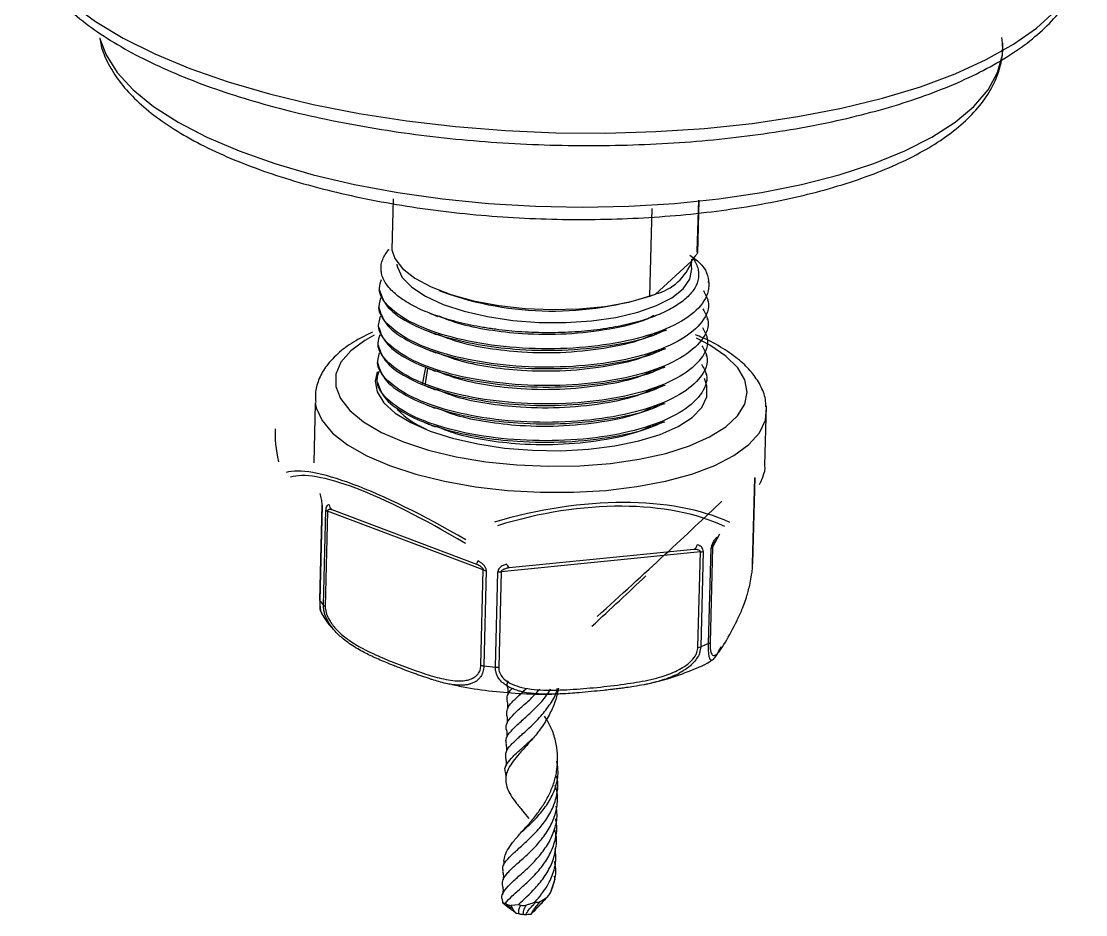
# Model space of a CAD drawing. Header units: millimetres. Extents: x 0 to 279, y 0 to 216.
# Drawn here: x 220.95 to 235.01, y 47.38 to 59.17 of the extents above; entities that cross this region are included whole.
import ezdxf

# ---------------------------------------------------------------- set-up
doc = ezdxf.new("R2010")
doc.units = ezdxf.units.MM

msp = doc.modelspace()

# ---------------------------------------------------------------- linework, layer by layer
at = {"color": 7, "linetype": 'Continuous', "lineweight": 25}
for p, q in [((225.866, 56.829), (225.85, 56.156)), ((229.883, 56.136), (229.901, 56.81)), ((229.904, 56.808), (229.886, 56.112)), ((229.257, 55.543), (229.287, 56.701)), ((229.886, 56.112), (229.883, 56.136)), ((225.915, 55.964), (225.915, 55.957)), ((229.812, 56.009), (229.329, 55.571)), ((229.808, 55.937), (229.811, 56.031)), ((230.031, 55.722), (230.031, 55.741)), ((225.68, 55.642), (225.679, 55.623)), ((226.472, 55.62), (226.519, 55.601)), ((229.257, 55.543), (229.329, 55.571)), ((225.674, 55.4), (225.673, 55.38)), ((230.024, 55.479), (230.025, 55.499)), ((229.325, 55.286), (229.399, 55.311)), ((230.018, 55.237), (230.019, 55.256)), ((225.668, 55.157), (225.667, 55.138)), ((230.012, 54.995), (230.012, 55.014)), ((225.662, 54.915), (225.662, 54.896)), ((230.006, 54.752), (230.006, 54.772)), ((225.656, 54.673), (225.656, 54.654)), ((226.292, 54.603), (226.251, 54.375)), ((226.287, 54.361), (226.326, 54.59)), ((225.65, 54.431), (225.65, 54.411)), ((229.999, 54.51), (230, 54.53)), ((224.837, 54.127), (224.818, 53.341)), ((230.774, 53.311), (230.795, 54.096)), ((230.616, 52.019), (230.645, 53.151)), ((224.925, 52.786), (224.895, 51.529)), ((224.928, 52.778), (224.898, 51.521)), ((224.946, 51.462), (224.976, 52.719)), ((225.058, 52.727), (226.967, 52.007)), ((225, 52.705), (224.97, 51.448)), ((227.057, 51.929), (225, 52.705)), ((229.924, 52.166), (227.292, 51.903)), ((227.396, 51.96), (229.839, 52.204)), ((229.892, 50.907), (229.924, 52.166)), ((229.961, 52.174), (229.928, 50.915)), ((230.032, 50.958), (230.065, 52.216)), ((230.084, 52.231), (230.051, 50.972)), ((227.026, 50.67), (227.057, 51.929)), ((227.096, 51.92), (227.064, 50.661)), ((227.217, 50.644), (227.248, 51.903)), ((227.292, 51.903), (227.26, 50.644)), ((228.008, 48.376), (228.008, 48.371)), ((227.946, 47.667), (228, 47.837)), ((227.994, 47.885), (228, 47.837)), ((227.312, 47.537), (227.313, 47.535)), ((227.694, 47.397), (227.852, 47.555)), ((227.743, 47.545), (227.751, 47.542)), ((227.438, 47.465), (227.388, 47.487)), ((227.438, 47.465), (227.388, 47.487)), ((227.424, 47.501), (227.52, 47.513)), ((227.534, 47.384), (227.499, 47.394)), ((227.696, 47.401), (227.685, 47.381)), ((227.694, 47.391), (227.685, 47.381))]:
    msp.add_line(p, q, dxfattribs=at)
at = {"color": 8, "linetype": 'Continuous', "lineweight": 25}
for p, q in [((230.614, 52.011), (230.644, 53.146)), ((230.177, 52.402), (230.084, 52.231)), ((229.928, 50.915), (229.917, 50.856))]:
    msp.add_line(p, q, dxfattribs=at)
at = {"color": 8, "linetype": 'Continuous', "lineweight": 25, "flags": 128}
for points in [[(221.623, 59.399), (221.935, 59.169), (222.301, 58.949), (222.717, 58.741), (223.181, 58.548), (223.687, 58.372), (224.231, 58.213), (224.809, 58.073), (225.415, 57.954), (226.045, 57.856), (226.691, 57.781), (227.35, 57.728), (228.014, 57.7), (228.677, 57.695), (229.335, 57.715), (229.98, 57.758), (230.607, 57.824), (231.211, 57.913), (231.786, 58.025), (232.327, 58.157), (232.829, 58.308), (233.287, 58.479), (233.699, 58.666), (234.059, 58.868), (234.365, 59.083), (234.615, 59.31)], [(221.993, 58.939), (222.074, 58.727), (222.223, 58.495), (222.434, 58.268), (222.703, 58.048), (223.028, 57.839), (223.405, 57.642), (223.831, 57.46), (224.302, 57.294), (224.811, 57.146), (225.354, 57.018), (225.926, 56.911), (226.518, 56.827), (227.127, 56.767), (227.744, 56.73), (228.363, 56.717), (228.978, 56.73), (229.582, 56.766), (230.167, 56.827), (230.729, 56.911), (231.261, 57.018), (231.758, 57.146), (232.213, 57.294), (232.622, 57.46), (232.981, 57.642), (233.287, 57.839), (233.535, 58.048), (233.723, 58.268), (233.849, 58.495), (233.913, 58.728), (233.92, 58.885)], [(225.616, 55.028), (225.491, 54.958), (225.305, 54.82), (225.177, 54.67), (225.111, 54.513), (225.108, 54.352), (225.169, 54.191), (225.293, 54.033), (225.475, 53.883), (225.714, 53.744), (226.001, 53.62)], [(226.001, 53.62), (226.332, 53.512), (226.698, 53.424), (227.09, 53.358), (227.5, 53.315), (227.917, 53.297), (228.332, 53.304), (228.735, 53.335), (229.117, 53.391), (229.468, 53.468), (229.78, 53.567), (230.046, 53.684), (230.26, 53.817), (230.416, 53.962), (230.511, 54.117), (230.543, 54.277), (230.511, 54.438), (230.417, 54.598), (230.261, 54.751), (230.049, 54.896), (229.871, 54.988)], [(224.836, 54.136), (224.849, 54.068), (224.927, 53.9), (225.066, 53.736), (225.264, 53.581), (225.517, 53.436), (225.819, 53.306)], [(225.819, 53.306), (226.164, 53.193), (226.544, 53.099), (226.952, 53.027), (227.378, 52.979), (227.814, 52.954), (228.25, 52.954), (228.676, 52.979), (229.084, 53.029), (229.465, 53.101), (229.81, 53.195), (230.113, 53.309), (230.366, 53.439), (230.565, 53.584), (230.705, 53.74), (230.783, 53.904), (230.798, 54.072), (230.796, 54.088)]]:
    msp.add_lwpolyline(points, dxfattribs=at)
at = {"color": 7, "linetype": 'Continuous', "lineweight": 25, "flags": 128}
for points in [[(225.85, 56.156), (225.888, 56.042), (225.99, 55.908), (226.151, 55.781), (226.366, 55.665), (226.628, 55.564), (226.929, 55.481), (227.26, 55.419), (227.609, 55.38), (227.967, 55.365), (228.321, 55.374), (228.662, 55.408), (228.977, 55.465), (229.257, 55.543)], [(225.915, 55.957), (225.922, 55.925), (225.987, 55.791), (226.113, 55.661), (226.295, 55.541), (226.528, 55.434), (226.804, 55.344), (227.114, 55.273)], [(227.114, 55.273), (227.448, 55.223), (227.795, 55.197), (228.145, 55.195), (228.485, 55.217), (228.806, 55.263), (229.096, 55.331), (229.346, 55.418), (229.548, 55.523), (229.696, 55.641), (229.785, 55.769), (229.811, 55.902), (229.808, 55.937)], [(225.655, 54.546), (225.628, 54.423), (225.655, 54.278), (225.745, 54.136), (225.894, 54), (226.099, 53.874), (226.354, 53.762)], [(226.354, 53.762), (226.651, 53.667), (226.983, 53.592), (227.338, 53.538), (227.707, 53.508), (228.08, 53.503), (228.446, 53.522), (228.793, 53.565), (229.112, 53.631), (229.394, 53.718), (229.63, 53.822), (229.815, 53.943), (229.941, 54.075), (230.007, 54.215), (230.01, 54.359), (229.976, 54.456)]]:
    msp.add_lwpolyline(points, dxfattribs=at)
at = {"color": 7, "linetype": 'Continuous', "lineweight": 25}
for centre, radius, start, end in [((229.157, 56.247), 0.697, 284.3242, 340.029), ((227.967, 59.585), 4.239, 250.0363, 288.7534), ((226.804, 54.931), 1.25, 225.001, 246.2454), ((224.942, 52.789), 0.0172, 189.2717, 218.1619), ((225.019, 52.763), 0.061, 225.3465, 251.9316), ((225.109, 52.801), 0.0903, 187.0504, 235.6408), ((229.795, 52.284), 0.0921, 298.9907, 343.584), ((229.912, 52.308), 0.143, 274.8611, 289.8625), ((230.052, 52.252), 0.0381, 289.2414, 325.8282), ((227.237, 51.908), 0.287, 150.6164, 159.8014), ((227.114, 52.086), 0.167, 250.1878, 263.7321), ((227.27, 52.123), 0.221, 264.3098, 275.5317), ((227.483, 52.05), 0.126, 199.9625, 225.7444), ((224.912, 51.532), 0.0173, 189.2302, 218.056), ((225.614, 52.053), 0.891, 216.6395, 221.5312), ((224.989, 51.506), 0.061, 225.2403, 251.8646), ((229.88, 51.049), 0.143, 274.8768, 289.9226), ((228.902, 53.577), 2.852, 291.083, 293.339), ((230.02, 50.994), 0.0382, 289.318, 325.9289), ((227.083, 50.826), 0.166, 250.1242, 263.7089), ((227.939, 57.906), 7.297, 263.118, 264.3249), ((227.239, 50.863), 0.22, 264.2895, 275.5484)]:
    msp.add_arc(centre, radius, start, end, dxfattribs=at)
at = {"color": 8, "linetype": 'Continuous', "lineweight": 25}
for centre, radius, start, end in [((230.11, 52.348), 0.0336, 315.7068, 26.0588), ((230.602, 52.017), 0.0139, 330.3705, 8.3615)]:
    msp.add_arc(centre, radius, start, end, dxfattribs=at)
at = {"color": 7, "linetype": 'Continuous', "lineweight": 25}
for centre, major_axis, ratio, start_param, end_param in [((227.731, 50.761), (-3.257, 3.44), 0.308003, 0.279024, 0.476546), ((227.731, 50.761), (3.386, -2.378), 0.200116, 1.97847, 2.992969), ((227.689, 50.687), (3.281, -2.392), 0.208227, 1.986522, 2.999964), ((227.731, 50.761), (3.351, 1.01), 0.535198, 0.546886, 1.567127), ((227.749, 50.681), (3.242, 1.047), 0.557465, 0.532293, 1.547029), ((227.791, 50.698), (3.274, 3.01), 0.026568, 4.903433, 5.13342)]:
    msp.add_ellipse(centre, major_axis=major_axis, ratio=ratio, start_param=start_param, end_param=end_param, dxfattribs=at)
at = {"color": 8, "linetype": 'Continuous', "lineweight": 25}
msp.add_ellipse((227.731, 50.761), major_axis=(3.374, 3.012), ratio=0.031909, start_param=4.93191, end_param=5.507723, dxfattribs=at)
at = {"color": 7, "linetype": 'Continuous', "lineweight": 25}
for points, knots in [([(220.955, 60.442), (220.957, 60.405), (220.963, 60.279), (221.034, 60.067), (221.162, 59.811), (221.346, 59.563), (221.583, 59.32), (221.875, 59.086), (222.218, 58.862), (222.61, 58.651), (223.043, 58.455), (223.515, 58.276), (224.022, 58.114), (224.558, 57.97), (225.122, 57.846), (225.707, 57.741), (226.31, 57.656), (226.925, 57.593), (227.549, 57.55), (228.176, 57.53), (228.802, 57.531), (229.42, 57.554), (230.027, 57.598), (230.617, 57.664), (231.187, 57.751), (231.731, 57.858), (232.245, 57.984), (232.725, 58.129), (233.169, 58.293), (233.572, 58.473), (233.932, 58.67), (234.246, 58.883), (234.512, 59.112), (234.725, 59.357), (234.884, 59.615), (234.981, 59.884), (235.022, 60.124), (235.005, 60.273), (234.999, 60.328)], [0, 0, 0, 0, 0.011176, 0.037155, 0.063267, 0.090117, 0.117975, 0.14668, 0.175841, 0.205113, 0.234306, 0.263387, 0.292361, 0.321247, 0.350062, 0.378822, 0.407542, 0.436231, 0.4649, 0.493556, 0.522208, 0.550861, 0.57952, 0.608194, 0.63689, 0.665617, 0.694386, 0.723211, 0.752109, 0.781098, 0.810201, 0.839437, 0.868807, 0.898247, 0.927477, 0.956051, 0.983557, 1, 1, 1, 1]), ([(221.992, 58.952), (221.996, 58.919), (222.013, 58.804), (222.098, 58.61), (222.244, 58.376), (222.446, 58.149), (222.701, 57.928), (223.009, 57.718), (223.367, 57.52), (223.767, 57.338), (224.206, 57.173), (224.678, 57.025), (225.179, 56.896), (225.705, 56.787), (226.251, 56.698), (226.812, 56.629), (227.384, 56.582), (227.96, 56.556), (228.536, 56.553), (229.106, 56.571), (229.665, 56.611), (230.208, 56.672), (230.73, 56.754), (231.225, 56.856), (231.691, 56.978), (232.122, 57.119), (232.515, 57.278), (232.867, 57.454), (233.174, 57.647), (233.434, 57.857), (233.644, 58.084), (233.794, 58.318), (233.887, 58.562), (233.927, 58.775), (233.911, 58.911), (233.906, 58.958)], [0, 0, 0, 0, 0.011212, 0.039359, 0.068023, 0.097884, 0.129033, 0.161028, 0.193324, 0.225544, 0.257612, 0.289531, 0.321329, 0.353033, 0.384665, 0.416246, 0.447792, 0.479316, 0.510829, 0.542343, 0.573865, 0.605406, 0.636978, 0.668596, 0.700277, 0.732043, 0.763921, 0.795942, 0.828141, 0.860535, 0.893076, 0.925396, 0.953696, 0.983802, 1, 1, 1, 1]), ([(229.814, 56.056), (229.837, 56.022), (229.877, 55.965), (229.898, 55.884), (229.904, 55.794), (229.882, 55.704), (229.83, 55.617), (229.761, 55.533), (229.663, 55.453), (229.541, 55.379), (229.402, 55.309), (229.24, 55.247), (229.059, 55.193), (228.866, 55.147), (228.656, 55.11), (228.436, 55.084), (228.21, 55.065), (227.976, 55.058), (227.742, 55.062), (227.507, 55.073), (227.274, 55.096), (227.051, 55.13), (226.835, 55.171), (226.632, 55.221), (226.446, 55.281), (226.316, 55.329), (226.196, 55.382), (226.087, 55.439), (225.99, 55.498), (225.88, 55.581), (225.796, 55.668), (225.741, 55.757), (225.715, 55.825), (225.704, 55.892), (225.707, 55.961), (225.726, 56.028), (225.761, 56.094), (225.79, 56.137), (225.812, 56.159), (225.813, 56.159)], [0, 0, 0, 0, 0.034109, 0.056117, 0.077666, 0.121496, 0.14383, 0.165379, 0.209199, 0.231518, 0.253272, 0.297512, 0.32005, 0.341901, 0.386341, 0.408982, 0.430933, 0.475567, 0.498302, 0.520454, 0.56551, 0.588468, 0.61062, 0.655655, 0.67859, 0.701044, 0.723653, 0.746754, 0.770025, 0.792478, 0.838138, 0.861395, 0.884044, 0.906849, 0.930145, 0.953611, 0.976365, 0.999278, 1, 1, 1, 1]), ([(229.812, 56.009), (229.83, 56.033), (229.854, 56.067), (229.879, 56.102), (229.886, 56.112)], [0, 0, 0, 0, 0.712112, 1, 1, 1, 1]), ([(229.783, 56.085), (229.83, 56.052), (229.989, 55.936), (230.062, 55.712), (229.986, 55.446), (229.7, 55.204), (229.245, 55.012), (228.657, 54.886), (227.995, 54.835), (227.321, 54.865), (226.696, 54.972), (226.178, 55.143), (225.826, 55.362), (225.656, 55.579), (225.695, 55.711), (225.711, 55.763)], [0, 0, 0, 0, 0.034547, 0.11774, 0.201247, 0.283211, 0.367029, 0.44947, 0.532363, 0.616041, 0.697946, 0.781669, 0.86445, 0.946997, 1, 1, 1, 1]), ([(229.963, 55.616), (229.99, 55.568), (230.068, 55.43), (229.971, 55.202), (229.695, 54.962), (229.238, 54.769), (228.651, 54.643), (227.989, 54.593), (227.315, 54.622), (226.69, 54.73), (226.172, 54.9), (225.821, 55.12), (225.651, 55.336), (225.689, 55.468), (225.705, 55.52)], [0, 0, 0, 0, 0.048078, 0.138197, 0.226649, 0.317103, 0.40607, 0.495525, 0.585828, 0.674218, 0.764568, 0.853903, 0.942985, 1, 1, 1, 1]), ([(225.686, 55.623), (225.712, 55.546), (225.766, 55.388), (226.094, 55.165), (226.539, 54.998), (227.04, 54.889), (227.577, 54.828), (228.192, 54.822), (228.819, 54.896), (229.265, 54.996), (229.43, 55.084), (229.464, 55.102)], [0, 0, 0, 0, 0.121763, 0.251015, 0.382771, 0.481845, 0.581285, 0.706318, 0.835448, 0.966171, 1, 1, 1, 1]), ([(229.957, 55.374), (229.984, 55.326), (230.062, 55.188), (229.965, 54.96), (229.689, 54.719), (229.232, 54.526), (228.645, 54.4), (227.983, 54.35), (227.309, 54.38), (226.684, 54.487), (226.166, 54.658), (225.815, 54.877), (225.645, 55.094), (225.684, 55.226), (225.699, 55.278)], [0, 0, 0, 0, 0.048074, 0.138193, 0.226647, 0.317102, 0.40607, 0.495526, 0.58583, 0.674221, 0.764573, 0.853908, 0.942991, 1, 1, 1, 1]), ([(225.68, 55.381), (225.706, 55.304), (225.76, 55.145), (226.088, 54.923), (226.533, 54.755), (227.034, 54.646), (227.571, 54.586), (228.186, 54.58), (228.813, 54.653), (229.256, 54.752), (229.42, 54.84), (229.452, 54.857)], [0, 0, 0, 0, 0.122011, 0.251526, 0.38355, 0.482825, 0.582468, 0.707755, 0.837148, 0.968137, 1, 1, 1, 1]), ([(226.352, 55.316), (226.363, 55.312), (226.397, 55.299), (226.43, 55.285), (226.453, 55.276)], [0, 0, 0, 0, 0.3264448, 1, 1, 1, 1]), ([(226.469, 55.282), (226.551, 55.248), (226.738, 55.172), (227.126, 55.095), (227.608, 55.04), (228.165, 55.036), (228.731, 55.104), (229.133, 55.195), (229.281, 55.275), (229.311, 55.291)], [0, 0, 0, 0, 0.111515, 0.254228, 0.397461, 0.578058, 0.764259, 0.952759, 1, 1, 1, 1]), ([(229.95, 55.131), (229.977, 55.083), (230.055, 54.946), (229.959, 54.717), (229.683, 54.477), (229.226, 54.284), (228.639, 54.157), (227.977, 54.107), (227.303, 54.137), (226.678, 54.244), (226.161, 54.415), (225.809, 54.635), (225.639, 54.852), (225.678, 54.984), (225.693, 55.035)], [0, 0, 0, 0, 0.04807, 0.13819, 0.226645, 0.317101, 0.40607, 0.495528, 0.585833, 0.674224, 0.764577, 0.853914, 0.942998, 1, 1, 1, 1]), ([(225.674, 55.138), (225.7, 55.061), (225.754, 54.903), (226.082, 54.68), (226.527, 54.512), (227.028, 54.404), (227.565, 54.343), (228.18, 54.337), (228.807, 54.41), (229.25, 54.51), (229.413, 54.597), (229.445, 54.614)], [0, 0, 0, 0, 0.122014, 0.251532, 0.38356, 0.482837, 0.582482, 0.707773, 0.837169, 0.968162, 1, 1, 1, 1]), ([(225.594, 55.067), (225.517, 55.031), (225.352, 54.952), (225.15, 54.806), (224.989, 54.64), (224.887, 54.462), (224.833, 54.296), (224.84, 54.186), (224.843, 54.14)], [0, 0, 0, 0, 0.168661, 0.366392, 0.567437, 0.733672, 0.887325, 1, 1, 1, 1]), ([(226.297, 55.093), (226.321, 55.084), (226.369, 55.065), (226.416, 55.046), (226.44, 55.036)], [0, 0, 0, 0, 0.50002, 1, 1, 1, 1]), ([(226.456, 55.042), (226.54, 55.007), (226.729, 54.93), (227.12, 54.852), (227.602, 54.797), (228.159, 54.793), (228.725, 54.861), (229.126, 54.952), (229.273, 55.031), (229.302, 55.047)], [0, 0, 0, 0, 0.114592, 0.257019, 0.399965, 0.580199, 0.766026, 0.954148, 1, 1, 1, 1]), ([(229.316, 55.042), (229.343, 55.051), (229.398, 55.07), (229.452, 55.088), (229.48, 55.097)], [0, 0, 0, 0, 0.499983, 1, 1, 1, 1]), ([(230.789, 54.083), (230.788, 54.116), (230.785, 54.213), (230.72, 54.37), (230.605, 54.543), (230.44, 54.705), (230.223, 54.857), (230.026, 54.967), (229.891, 55.019), (229.86, 55.031)], [0, 0, 0, 0, 0.07912, 0.235125, 0.392784, 0.562111, 0.747064, 0.942042, 1, 1, 1, 1]), ([(229.944, 54.889), (229.971, 54.841), (230.049, 54.703), (229.953, 54.475), (229.677, 54.234), (229.219, 54.041), (228.633, 53.915), (227.971, 53.864), (227.297, 53.894), (226.672, 54.002), (226.155, 54.173), (225.803, 54.393), (225.633, 54.61), (225.672, 54.742), (225.687, 54.793)], [0, 0, 0, 0, 0.048065, 0.138187, 0.226643, 0.3171, 0.40607, 0.495529, 0.585835, 0.674228, 0.764582, 0.853919, 0.943005, 1, 1, 1, 1]), ([(225.668, 54.896), (225.694, 54.819), (225.749, 54.66), (226.076, 54.438), (226.522, 54.27), (227.022, 54.161), (227.559, 54.1), (228.174, 54.094), (228.801, 54.168), (229.246, 54.268), (229.41, 54.356), (229.444, 54.374)], [0, 0, 0, 0, 0.1218286, 0.25115, 0.3829768, 0.4821032, 0.581597, 0.7066973, 0.8358964, 0.9666901, 1, 1, 1, 1]), ([(226.288, 54.852), (226.312, 54.842), (226.359, 54.823), (226.407, 54.804), (226.431, 54.795)], [0, 0, 0, 0, 0.500023, 1, 1, 1, 1]), ([(229.304, 54.797), (229.331, 54.806), (229.385, 54.824), (229.439, 54.842), (229.466, 54.852)], [0, 0, 0, 0, 0.499985, 1, 1, 1, 1]), ([(226.446, 54.801), (226.532, 54.766), (226.722, 54.687), (227.114, 54.609), (227.596, 54.554), (228.153, 54.551), (228.719, 54.618), (229.117, 54.708), (229.263, 54.787), (229.29, 54.801)], [0, 0, 0, 0, 0.116244, 0.258859, 0.401993, 0.582465, 0.768537, 0.956906, 1, 1, 1, 1]), ([(229.938, 54.647), (229.965, 54.599), (230.043, 54.461), (229.946, 54.233), (229.67, 53.992), (229.213, 53.799), (228.627, 53.672), (227.965, 53.622), (227.29, 53.652), (226.666, 53.759), (226.149, 53.93), (225.797, 54.15), (225.627, 54.367), (225.666, 54.5), (225.681, 54.551)], [0, 0, 0, 0, 0.0480609, 0.1381836, 0.2266408, 0.3170988, 0.4060703, 0.4955299, 0.5858371, 0.674231, 0.7645861, 0.8539249, 0.9430114, 1, 1, 1, 1]), ([(225.662, 54.654), (225.688, 54.577), (225.743, 54.418), (226.07, 54.195), (226.516, 54.027), (227.016, 53.918), (227.553, 53.857), (228.168, 53.851), (228.794, 53.925), (229.241, 54.025), (229.406, 54.114), (229.441, 54.133)], [0, 0, 0, 0, 0.121704, 0.250893, 0.382584, 0.481609, 0.581001, 0.705973, 0.83504, 0.965699, 1, 1, 1, 1]), ([(226.283, 54.609), (226.307, 54.599), (226.354, 54.581), (226.402, 54.562), (226.425, 54.552)], [0, 0, 0, 0, 0.5000254, 1, 1, 1, 1]), ([(226.441, 54.558), (226.526, 54.523), (226.716, 54.445), (227.108, 54.367), (227.59, 54.312), (228.147, 54.308), (228.713, 54.376), (229.111, 54.465), (229.256, 54.544), (229.283, 54.558)], [0, 0, 0, 0, 0.116056, 0.258794, 0.402052, 0.58268, 0.768913, 0.957445, 1, 1, 1, 1]), ([(229.296, 54.554), (229.324, 54.563), (229.378, 54.581), (229.433, 54.6), (229.46, 54.609)], [0, 0, 0, 0, 0.499977, 1, 1, 1, 1]), ([(225.656, 54.412), (225.683, 54.335), (225.737, 54.176), (226.064, 53.953), (226.51, 53.785), (227.01, 53.676), (227.547, 53.615), (228.161, 53.609), (228.788, 53.682), (229.236, 53.783), (229.402, 53.873), (229.437, 53.891)], [0, 0, 0, 0, 0.121611, 0.250701, 0.382292, 0.481241, 0.580557, 0.705433, 0.834401, 0.964961, 1, 1, 1, 1]), ([(226.281, 54.365), (226.305, 54.355), (226.352, 54.337), (226.399, 54.318), (226.423, 54.308)], [0, 0, 0, 0, 0.500026, 1, 1, 1, 1]), ([(226.439, 54.314), (226.523, 54.28), (226.711, 54.202), (227.102, 54.124), (227.584, 54.069), (228.141, 54.065), (228.707, 54.133), (229.106, 54.223), (229.253, 54.303), (229.281, 54.318)], [0, 0, 0, 0, 0.114432, 0.257067, 0.400221, 0.580719, 0.766818, 0.955214, 1, 1, 1, 1]), ([(229.295, 54.313), (229.322, 54.323), (229.377, 54.341), (229.432, 54.359), (229.459, 54.369)], [0, 0, 0, 0, 0.499978, 1, 1, 1, 1]), ([(229.292, 54.072), (229.319, 54.082), (229.374, 54.1), (229.429, 54.118), (229.457, 54.128)], [0, 0, 0, 0, 0.4999787, 1, 1, 1, 1]), ([(226.281, 54.12), (226.305, 54.111), (226.351, 54.092), (226.398, 54.073), (226.422, 54.064)], [0, 0, 0, 0, 0.500027, 1, 1, 1, 1]), ([(226.438, 54.07), (226.52, 54.036), (226.707, 53.959), (227.096, 53.882), (227.578, 53.826), (228.134, 53.823), (228.7, 53.89), (229.101, 53.981), (229.249, 54.061), (229.278, 54.077)], [0, 0, 0, 0, 0.112292, 0.25502, 0.398269, 0.578885, 0.765105, 0.953625, 1, 1, 1, 1]), ([(226.282, 53.875), (226.306, 53.865), (226.352, 53.847), (226.399, 53.828), (226.422, 53.819)], [0, 0, 0, 0, 0.500028, 1, 1, 1, 1]), ([(229.288, 53.831), (229.316, 53.84), (229.37, 53.858), (229.425, 53.877), (229.453, 53.886)], [0, 0, 0, 0, 0.499979, 1, 1, 1, 1]), ([(226.438, 53.825), (226.519, 53.792), (226.704, 53.716), (227.09, 53.639), (227.572, 53.584), (228.128, 53.58), (228.694, 53.648), (229.096, 53.739), (229.244, 53.819), (229.274, 53.835)], [0, 0, 0, 0, 0.109667, 0.252631, 0.396117, 0.577031, 0.76356, 0.952392, 1, 1, 1, 1]), ([(230.704, 53.058), (230.716, 53.08), (230.752, 53.147), (230.77, 53.222), (230.783, 53.272), (230.774, 53.302), (230.773, 53.307)], [0, 0, 0, 0, 0.231262, 0.696287, 0.956212, 1, 1, 1, 1]), ([(224.928, 52.778), (224.928, 52.782), (224.929, 52.798), (224.926, 52.828), (224.919, 52.866), (224.911, 52.902), (224.904, 52.925), (224.901, 52.936)], [0, 0, 0, 0, 0.078188, 0.283934, 0.489569, 0.740446, 1, 1, 1, 1]), ([(225.02, 52.79), (225.013, 52.789), (225.001, 52.787), (224.987, 52.772), (224.978, 52.748), (224.977, 52.728), (224.976, 52.719)], [0, 0, 0, 0, 0.303321, 0.623696, 0.830951, 1, 1, 1, 1]), ([(225, 52.705), (225.001, 52.707), (225.001, 52.712), (225.005, 52.72), (225.015, 52.729), (225.034, 52.731), (225.05, 52.728), (225.058, 52.727)], [0, 0, 0, 0, 0.073781, 0.124963, 0.307499, 0.64616, 1, 1, 1, 1]), ([(230.141, 52.363), (230.13, 52.351), (230.109, 52.327), (230.084, 52.286), (230.068, 52.247), (230.066, 52.226), (230.065, 52.216)], [0, 0, 0, 0, 0.303321, 0.623696, 0.830951, 1, 1, 1, 1]), ([(230.11, 52.294), (230.117, 52.304), (230.125, 52.315), (230.134, 52.324), (230.135, 52.325)], [0, 0, 0, 0, 0.882387, 1, 1, 1, 1]), ([(229.839, 52.204), (229.859, 52.202), (229.886, 52.2), (229.912, 52.188), (229.92, 52.18), (229.924, 52.173), (229.924, 52.168), (229.924, 52.166)], [0, 0, 0, 0, 0.578008, 0.777709, 0.869572, 0.944206, 1, 1, 1, 1]), ([(229.961, 52.174), (229.961, 52.178), (229.961, 52.193), (229.953, 52.215), (229.929, 52.245), (229.902, 52.253), (229.883, 52.258)], [0, 0, 0, 0, 0.078333, 0.284462, 0.49048, 1, 1, 1, 1]), ([(227.096, 51.92), (227.096, 51.922), (227.096, 51.927), (227.094, 51.936), (227.091, 51.95), (227.083, 51.966), (227.073, 51.981), (227.055, 52.002), (227.026, 52.025), (227, 52.041), (226.987, 52.049)], [0, 0, 0, 0, 0.038929, 0.078143, 0.179307, 0.284551, 0.386491, 0.490322, 0.740829, 1, 1, 1, 1]), ([(226.967, 52.007), (226.978, 52.002), (226.998, 51.991), (227.022, 51.976), (227.038, 51.963), (227.045, 51.956), (227.05, 51.949), (227.053, 51.945), (227.055, 51.94), (227.056, 51.936), (227.057, 51.932), (227.057, 51.93), (227.057, 51.929)], [0, 0, 0, 0, 0.287242, 0.577916, 0.677097, 0.777613, 0.823249, 0.869454, 0.906402, 0.94416, 0.971781, 1, 1, 1, 1]), ([(227.365, 52.007), (227.349, 52.001), (227.315, 51.99), (227.277, 51.964), (227.253, 51.933), (227.25, 51.912), (227.248, 51.903)], [0, 0, 0, 0, 0.303321, 0.623696, 0.830951, 1, 1, 1, 1]), ([(227.292, 51.903), (227.292, 51.906), (227.293, 51.911), (227.3, 51.921), (227.319, 51.936), (227.353, 51.95), (227.381, 51.957), (227.396, 51.96)], [0, 0, 0, 0, 0.073781, 0.124963, 0.307499, 0.64616, 1, 1, 1, 1]), ([(230.051, 50.972), (230.051, 50.967), (230.05, 50.934), (230.053, 50.884), (230.064, 50.828), (230.084, 50.798), (230.123, 50.795), (230.18, 50.852), (230.28, 51.016), (230.378, 51.197), (230.473, 51.399), (230.532, 51.559), (230.576, 51.721), (230.599, 51.847), (230.611, 51.939), (230.613, 51.987), (230.614, 52.011)], [0, 0, 0, 0, 0.005975, 0.034244, 0.062276, 0.109815, 0.157071, 0.273688, 0.391103, 0.634128, 0.738294, 0.84189, 0.91198, 0.951961, 0.975923, 1, 1, 1, 1]), ([(224.896, 51.501), (224.896, 51.485), (224.896, 51.436), (224.901, 51.386), (224.917, 51.362), (224.922, 51.355)], [0, 0, 0, 0, 0.255587, 0.785976, 1, 1, 1, 1]), ([(226.885, 50.423), (226.885, 50.423), (226.869, 50.417), (226.843, 50.413), (226.801, 50.407), (226.755, 50.405), (226.698, 50.408), (226.634, 50.416), (226.557, 50.431), (226.47, 50.453), (226.396, 50.475), (226.336, 50.495), (226.295, 50.509), (226.249, 50.525), (226.202, 50.541), (226.133, 50.567), (226.039, 50.602), (225.943, 50.638), (225.864, 50.669), (225.796, 50.697), (225.719, 50.728), (225.629, 50.768), (225.543, 50.808), (225.46, 50.85), (225.377, 50.898), (225.292, 50.952), (225.217, 51.008), (225.154, 51.064), (225.103, 51.115), (225.059, 51.168), (225.028, 51.212), (224.994, 51.269), (224.968, 51.326), (224.951, 51.392), (224.946, 51.432), (224.946, 51.456), (224.946, 51.462)], [0, 0, 0, 0, 0.001114, 0.027336, 0.041398, 0.070026, 0.098819, 0.129056, 0.166978, 0.213866, 0.257252, 0.275881, 0.301949, 0.316745, 0.34211, 0.3696, 0.41615, 0.475424, 0.505071, 0.526777, 0.570202, 0.612149, 0.651131, 0.687994, 0.726723, 0.767321, 0.806587, 0.834326, 0.862207, 0.885837, 0.908207, 0.92011, 0.955421, 0.973533, 0.992195, 1, 1, 1, 1]), ([(224.925, 51.346), (224.957, 51.291), (224.997, 51.225), (225.052, 51.172), (225.062, 51.162)], [0, 0, 0, 0, 0.8226926, 1, 1, 1, 1]), ([(224.97, 51.448), (224.97, 51.442), (224.97, 51.409), (224.984, 51.345), (225.03, 51.247), (225.106, 51.149), (225.212, 51.051), (225.333, 50.965), (225.51, 50.863), (225.832, 50.719), (226.189, 50.584), (226.496, 50.494), (226.655, 50.467), (226.76, 50.462), (226.849, 50.473), (226.924, 50.498), (226.982, 50.542), (227.018, 50.603), (227.023, 50.648), (227.026, 50.67)], [0, 0, 0, 0, 0.005973, 0.034232, 0.062255, 0.109776, 0.157016, 0.214346, 0.272448, 0.391054, 0.633995, 0.737056, 0.789181, 0.841759, 0.876553, 0.912011, 0.951977, 0.975931, 1, 1, 1, 1]), ([(227.26, 50.644), (227.26, 50.638), (227.26, 50.606), (227.278, 50.55), (227.338, 50.476), (227.436, 50.416), (227.625, 50.356), (227.899, 50.335), (228.367, 50.356), (228.826, 50.404), (229.269, 50.475), (229.54, 50.556), (229.736, 50.661), (229.836, 50.759), (229.882, 50.838), (229.888, 50.884), (229.892, 50.907)], [0, 0, 0, 0, 0.005975, 0.034246, 0.062281, 0.109823, 0.157083, 0.2724, 0.391057, 0.6341, 0.738275, 0.841878, 0.911974, 0.951957, 0.975921, 1, 1, 1, 1]), ([(230.191, 50.912), (230.189, 50.907), (230.179, 50.888), (230.163, 50.857), (230.144, 50.822), (230.127, 50.793), (230.11, 50.767), (230.094, 50.747), (230.081, 50.737), (230.073, 50.735), (230.068, 50.734), (230.066, 50.736), (230.066, 50.736)], [0, 0, 0, 0, 0.048612, 0.198352, 0.337805, 0.467106, 0.591957, 0.734157, 0.871891, 0.938342, 0.986098, 1, 1, 1, 1]), ([(229.917, 50.856), (229.916, 50.849), (229.91, 50.814), (229.876, 50.757), (229.829, 50.699), (229.773, 50.648), (229.716, 50.606), (229.648, 50.566), (229.591, 50.538), (229.529, 50.512), (229.466, 50.488), (229.386, 50.463), (229.291, 50.437), (229.177, 50.412), (229.057, 50.391), (228.966, 50.378), (228.909, 50.37), (228.858, 50.363), (228.8, 50.356), (228.723, 50.347), (228.619, 50.336), (228.481, 50.322), (228.336, 50.308), (228.205, 50.298), (228.105, 50.292), (228.025, 50.289), (227.956, 50.287), (227.89, 50.287), (227.825, 50.289), (227.758, 50.292), (227.675, 50.3), (227.596, 50.313), (227.536, 50.328), (227.487, 50.343), (227.443, 50.359), (227.402, 50.378), (227.366, 50.398), (227.341, 50.416), (227.326, 50.428)], [0, 0, 0, 0, 0.008678, 0.038378, 0.06789, 0.086419, 0.116292, 0.139936, 0.167219, 0.181094, 0.208962, 0.237009, 0.267683, 0.310663, 0.358739, 0.394913, 0.40757, 0.420227, 0.448962, 0.469488, 0.50235, 0.559894, 0.617466, 0.659622, 0.701803, 0.725922, 0.747122, 0.777512, 0.798854, 0.818807, 0.852744, 0.891543, 0.910262, 0.923715, 0.950714, 0.96428, 0.97703, 1, 1, 1, 1]), ([(229.213, 50.422), (229.307, 50.444), (229.517, 50.494), (229.804, 50.602), (230.004, 50.686), (230.087, 50.744), (230.091, 50.747)], [0, 0, 0, 0, 0.279392, 0.625647, 0.980805, 1, 1, 1, 1]), ([(226.642, 50.417), (226.708, 50.403), (226.896, 50.363), (227.227, 50.321), (227.605, 50.29), (227.85, 50.289), (227.963, 50.289)], [0, 0, 0, 0, 0.1578498, 0.4551009, 0.7499057, 1, 1, 1, 1]), ([(227.352, 49.45), (227.352, 49.476), (227.351, 49.532), (227.417, 49.618), (227.501, 49.699), (227.629, 49.809), (227.777, 49.945), (227.931, 50.139), (228.013, 50.271), (228.032, 50.351), (228.036, 50.367)], [0, 0, 0, 0, 0.128008, 0.2676576, 0.4073072, 0.4598498, 0.6857075, 0.8253571, 0.9650068, 1, 1, 1, 1]), ([(227.361, 49.637), (227.358, 49.654), (227.349, 49.7), (227.378, 49.749), (227.427, 49.807), (227.49, 49.874), (227.618, 49.984), (227.759, 50.117), (227.878, 50.243), (227.929, 50.33), (227.946, 50.359)], [0, 0, 0, 0, 0.095883, 0.260414, 0.265842, 0.427908, 0.589525, 0.754056, 0.918587, 1, 1, 1, 1]), ([(227.36, 49.827), (227.359, 49.833), (227.354, 49.868), (227.378, 49.934), (227.457, 50.026), (227.576, 50.133), (227.701, 50.241), (227.776, 50.323), (227.805, 50.355)], [0, 0, 0, 0, 0.048768, 0.253824, 0.458881, 0.663938, 0.868994, 1, 1, 1, 1]), ([(227.366, 50.013), (227.366, 50.039), (227.365, 50.095), (227.431, 50.182), (227.522, 50.268), (227.595, 50.333), (227.623, 50.358)], [0, 0, 0, 0, 0.2593892, 0.5432069, 0.8270245, 1, 1, 1, 1]), ([(227.375, 50.2), (227.372, 50.217), (227.364, 50.264), (227.392, 50.316), (227.432, 50.357), (227.441, 50.366)], [0, 0, 0, 0, 0.314456, 0.855317, 1, 1, 1, 1]), ([(227.378, 50.389), (227.375, 50.396), (227.366, 50.422), (227.379, 50.446), (227.389, 50.464)], [0, 0, 0, 0, 0.27267, 1, 1, 1, 1]), ([(227.373, 50.39), (227.378, 50.372), (227.386, 50.334), (227.381, 50.297), (227.379, 50.278)], [0, 0, 0, 0, 0.49895, 1, 1, 1, 1]), ([(228.05, 50.37), (228.04, 50.318), (228.017, 50.21), (227.947, 50.048), (227.853, 49.882), (227.774, 49.78), (227.734, 49.728)], [0, 0, 0, 0, 0.219998, 0.462405, 0.726502, 1, 1, 1, 1]), ([(227.368, 50.2), (227.373, 50.181), (227.381, 50.143), (227.376, 50.107), (227.374, 50.089)], [0, 0, 0, 0, 0.50146, 1, 1, 1, 1]), ([(227.364, 50.013), (227.368, 49.994), (227.377, 49.956), (227.371, 49.918), (227.369, 49.899)], [0, 0, 0, 0, 0.500305, 1, 1, 1, 1]), ([(227.971, 49.803), (227.949, 49.851), (227.917, 49.918), (227.877, 49.98), (227.866, 49.998)], [0, 0, 0, 0, 0.71382, 1, 1, 1, 1]), ([(227.359, 49.827), (227.364, 49.808), (227.372, 49.771), (227.367, 49.733), (227.364, 49.714)], [0, 0, 0, 0, 0.498974, 1, 1, 1, 1]), ([(227.563, 48.47), (227.595, 48.505), (227.661, 48.577), (227.761, 48.698), (227.854, 48.829), (227.933, 48.972), (227.995, 49.126), (228.033, 49.288), (228.042, 49.457), (228.026, 49.631), (227.989, 49.745), (227.971, 49.803)], [0, 0, 0, 0, 0.104987, 0.212847, 0.317809, 0.425598, 0.535476, 0.648341, 0.761769, 0.87828, 1, 1, 1, 1]), ([(227.35, 49.263), (227.347, 49.27), (227.335, 49.307), (227.366, 49.37), (227.442, 49.463), (227.562, 49.569), (227.665, 49.662), (227.724, 49.718), (227.734, 49.728)], [0, 0, 0, 0, 0.052443, 0.276981, 0.501519, 0.726057, 0.950595, 1, 1, 1, 1]), ([(227.734, 49.728), (227.699, 49.688), (227.627, 49.608), (227.529, 49.501), (227.447, 49.402), (227.387, 49.309), (227.354, 49.22), (227.349, 49.132), (227.372, 49.044), (227.417, 48.954), (227.462, 48.891), (227.485, 48.859)], [0, 0, 0, 0, 0.111536, 0.226316, 0.337868, 0.452633, 0.563851, 0.678202, 0.791004, 0.894292, 1, 1, 1, 1]), ([(227.354, 49.637), (227.359, 49.618), (227.367, 49.58), (227.362, 49.544), (227.359, 49.525)], [0, 0, 0, 0, 0.501462, 1, 1, 1, 1]), ([(227.35, 49.45), (227.354, 49.431), (227.363, 49.393), (227.358, 49.356), (227.355, 49.337)], [0, 0, 0, 0, 0.5002814, 1, 1, 1, 1]), ([(227.563, 48.47), (227.6, 48.503), (227.683, 48.577), (227.816, 48.715), (227.937, 48.882), (228.019, 49.066), (228.054, 49.244), (228.036, 49.357), (228.029, 49.406)], [0, 0, 0, 0, 0.144902, 0.324871, 0.504839, 0.684807, 0.864776, 1, 1, 1, 1]), ([(227.319, 47.95), (227.316, 47.967), (227.307, 48.013), (227.353, 48.087), (227.446, 48.183), (227.574, 48.295), (227.718, 48.427), (227.855, 48.581), (227.966, 48.755), (228.031, 48.942), (228.05, 49.095), (228.031, 49.182), (228.026, 49.204)], [0, 0, 0, 0, 0.06532, 0.177345, 0.289369, 0.401394, 0.513418, 0.625443, 0.737467, 0.849492, 0.961517, 1, 1, 1, 1]), ([(227.345, 49.264), (227.35, 49.246), (227.356, 49.224), (227.354, 49.203), (227.354, 49.2)], [0, 0, 0, 0, 0.875025, 1, 1, 1, 1]), ([(227.31, 47.763), (227.31, 47.789), (227.309, 47.844), (227.375, 47.93), (227.481, 48.031), (227.617, 48.149), (227.76, 48.289), (227.891, 48.45), (227.989, 48.628), (228.037, 48.819), (228.042, 48.976), (228.013, 49.064), (228.006, 49.089)], [0, 0, 0, 0, 0.098404, 0.205872, 0.313339, 0.420807, 0.528274, 0.635742, 0.74321, 0.850677, 0.958145, 1, 1, 1, 1]), ([(227.303, 47.591), (227.302, 47.593), (227.298, 47.623), (227.323, 47.683), (227.4, 47.775), (227.52, 47.881), (227.66, 48.006), (227.802, 48.153), (227.923, 48.32), (228.005, 48.504), (228.039, 48.671), (228.024, 48.774), (228.018, 48.812)], [0, 0, 0, 0, 0.0087899, 0.1241995, 0.239609, 0.3550185, 0.4704281, 0.5858376, 0.7012471, 0.8166567, 0.9320662, 1, 1, 1, 1]), ([(227.485, 48.859), (227.514, 48.823), (227.569, 48.758), (227.628, 48.681), (227.656, 48.647)], [0, 0, 0, 0, 0.546049, 1, 1, 1, 1]), ([(227.348, 47.529), (227.376, 47.56), (227.432, 47.622), (227.562, 47.734), (227.703, 47.865), (227.841, 48.019), (227.952, 48.192), (228.016, 48.38), (228.036, 48.533), (228.016, 48.619), (228.011, 48.641)], [0, 0, 0, 0, 0.134735, 0.269097, 0.405881, 0.542665, 0.679449, 0.816233, 0.953017, 1, 1, 1, 1]), ([(227.328, 48.085), (227.332, 48.111), (227.341, 48.166), (227.389, 48.255), (227.461, 48.355), (227.528, 48.43), (227.563, 48.47)], [0, 0, 0, 0, 0.22028, 0.468814, 0.724121, 1, 1, 1, 1]), ([(227.52, 47.513), (227.596, 47.582), (227.718, 47.692), (227.877, 47.887), (227.975, 48.066), (228.022, 48.257), (228.029, 48.402), (228.006, 48.478), (228.002, 48.491)], [0, 0, 0, 0, 0.277799, 0.4495643, 0.6213296, 0.793095, 0.9648603, 1, 1, 1, 1]), ([(228.011, 48.455), (228.011, 48.454), (228.013, 48.442), (228.012, 48.431), (228.01, 48.421)], [0, 0, 0, 0, 0.127109, 1, 1, 1, 1]), ([(227.743, 47.545), (227.8, 47.615), (227.902, 47.738), (227.991, 47.941), (228.025, 48.108), (228.01, 48.211), (228.004, 48.249)], [0, 0, 0, 0, 0.335783, 0.59238, 0.848976, 1, 1, 1, 1]), ([(227.326, 48.085), (227.327, 48.084), (227.33, 48.065), (227.326, 48.046), (227.322, 48.027)], [0, 0, 0, 0, 0.021061, 1, 1, 1, 1]), ([(227.946, 47.667), (227.964, 47.717), (228.006, 47.829), (228.022, 47.971), (228.002, 48.057), (227.997, 48.079)], [0, 0, 0, 0, 0.3756715, 0.8403962, 1, 1, 1, 1]), ([(227.312, 47.949), (227.317, 47.93), (227.325, 47.892), (227.32, 47.856), (227.317, 47.837)], [0, 0, 0, 0, 0.501539, 1, 1, 1, 1]), ([(227.308, 47.763), (227.312, 47.744), (227.321, 47.706), (227.315, 47.668), (227.313, 47.649)], [0, 0, 0, 0, 0.500296, 1, 1, 1, 1]), ([(227.908, 47.617), (227.914, 47.625), (227.928, 47.642), (227.94, 47.659), (227.946, 47.667)], [0, 0, 0, 0, 0.47353, 1, 1, 1, 1]), ([(227.302, 47.591), (227.306, 47.577), (227.311, 47.559), (227.311, 47.541), (227.311, 47.537)], [0, 0, 0, 0, 0.78963, 1, 1, 1, 1]), ([(227.313, 47.535), (227.316, 47.534), (227.322, 47.532), (227.338, 47.53), (227.348, 47.529)], [0, 0, 0, 0, 0.369686, 1, 1, 1, 1]), ([(227.313, 47.535), (227.313, 47.535), (227.316, 47.533), (227.319, 47.53), (227.323, 47.527), (227.324, 47.526)], [0, 0, 0, 0, 0.000567, 0.743479, 1, 1, 1, 1]), ([(227.315, 47.534), (227.345, 47.512), (227.382, 47.483), (227.418, 47.451), (227.426, 47.444)], [0, 0, 0, 0, 0.774815, 1, 1, 1, 1]), ([(227.348, 47.529), (227.356, 47.524), (227.365, 47.518), (227.373, 47.513), (227.374, 47.513)], [0, 0, 0, 0, 0.950357, 1, 1, 1, 1]), ([(227.618, 47.377), (227.618, 47.377), (227.62, 47.383), (227.631, 47.406), (227.662, 47.45), (227.709, 47.501), (227.741, 47.532), (227.751, 47.542)], [0, 0, 0, 0, 0.000032, 0.122413, 0.507835, 0.854671, 1, 1, 1, 1]), ([(227.62, 47.504), (227.634, 47.509), (227.675, 47.521), (227.716, 47.536), (227.743, 47.545)], [0, 0, 0, 0, 0.339883, 1, 1, 1, 1]), ([(227.694, 47.391), (227.724, 47.422), (227.772, 47.471), (227.846, 47.549), (227.888, 47.595), (227.908, 47.617)], [0, 0, 0, 0, 0.475582, 0.73861, 1, 1, 1, 1]), ([(227.816, 47.557), (227.816, 47.557), (227.803, 47.542), (227.769, 47.508), (227.725, 47.455), (227.7, 47.415), (227.695, 47.394), (227.694, 47.391)], [0, 0, 0, 0, 0.000036, 0.223624, 0.559711, 0.926604, 1, 1, 1, 1]), ([(227.751, 47.542), (227.756, 47.541), (227.768, 47.538), (227.791, 47.544), (227.808, 47.552), (227.816, 47.557)], [0, 0, 0, 0, 0.250061, 0.585613, 1, 1, 1, 1]), ([(227.816, 47.557), (227.826, 47.562), (227.858, 47.581), (227.887, 47.602), (227.908, 47.617)], [0, 0, 0, 0, 0.29002, 1, 1, 1, 1]), ([(227.374, 47.513), (227.377, 47.51), (227.385, 47.506), (227.397, 47.502), (227.411, 47.5), (227.42, 47.5), (227.424, 47.501)], [0, 0, 0, 0, 0.2235846, 0.4538939, 0.7247833, 1, 1, 1, 1]), ([(227.387, 47.489), (227.387, 47.489), (227.385, 47.492), (227.382, 47.497), (227.379, 47.502), (227.378, 47.505), (227.378, 47.505)], [0, 0, 0, 0, 0.00026, 0.499735, 0.999741, 1, 1, 1, 1]), ([(227.379, 47.488), (227.383, 47.485), (227.395, 47.477), (227.41, 47.467), (227.42, 47.461), (227.422, 47.46)], [0, 0, 0, 0, 0.327681, 0.904373, 1, 1, 1, 1]), ([(227.388, 47.487), (227.388, 47.487), (227.388, 47.488), (227.387, 47.489), (227.387, 47.489), (227.387, 47.489)], [0, 0, 0, 0, 0.4965195, 0.9977913, 1, 1, 1, 1]), ([(227.391, 47.484), (227.391, 47.484), (227.391, 47.484), (227.39, 47.485), (227.389, 47.486), (227.389, 47.487), (227.388, 47.487)], [0, 0, 0, 0, 0.001691, 0.452173, 0.906542, 1, 1, 1, 1]), ([(227.393, 47.482), (227.393, 47.482), (227.392, 47.482), (227.392, 47.483), (227.391, 47.484), (227.391, 47.484)], [0, 0, 0, 0, 0.002034, 0.998037, 1, 1, 1, 1]), ([(227.394, 47.48), (227.394, 47.48), (227.393, 47.48), (227.393, 47.481), (227.393, 47.482), (227.393, 47.482)], [0, 0, 0, 0, 0.00211, 0.997896, 1, 1, 1, 1]), ([(227.475, 47.409), (227.475, 47.409), (227.46, 47.419), (227.426, 47.442), (227.403, 47.466), (227.394, 47.48), (227.394, 47.48)], [0, 0, 0, 0, 0.000056, 0.401527, 0.999944, 1, 1, 1, 1]), ([(227.424, 47.501), (227.424, 47.501), (227.425, 47.499), (227.426, 47.494), (227.429, 47.486), (227.431, 47.48), (227.433, 47.477), (227.433, 47.477)], [0, 0, 0, 0, 0.000191, 0.149426, 0.599667, 0.999809, 1, 1, 1, 1]), ([(227.433, 47.477), (227.433, 47.477), (227.433, 47.476), (227.434, 47.474), (227.435, 47.47), (227.437, 47.466), (227.438, 47.465)], [0, 0, 0, 0, 0.0003701, 0.1021384, 0.550991, 1, 1, 1, 1]), ([(227.438, 47.465), (227.442, 47.457), (227.45, 47.44), (227.472, 47.416), (227.491, 47.4), (227.499, 47.394), (227.499, 47.394)], [0, 0, 0, 0, 0.331966, 0.751855, 0.999939, 1, 1, 1, 1]), ([(227.499, 47.394), (227.493, 47.396), (227.481, 47.401), (227.477, 47.406), (227.475, 47.409)], [0, 0, 0, 0, 0.481346, 1, 1, 1, 1]), ([(227.52, 47.513), (227.53, 47.51), (227.54, 47.506), (227.551, 47.503), (227.551, 47.502)], [0, 0, 0, 0, 0.962725, 1, 1, 1, 1]), ([(227.534, 47.384), (227.534, 47.384), (227.53, 47.391), (227.524, 47.409), (227.524, 47.445), (227.539, 47.478), (227.55, 47.498), (227.55, 47.498)], [0, 0, 0, 0, 0.000037, 0.187337, 0.539626, 0.999963, 1, 1, 1, 1]), ([(227.589, 47.378), (227.576, 47.378), (227.556, 47.379), (227.54, 47.383), (227.534, 47.384)], [0, 0, 0, 0, 0.606066, 1, 1, 1, 1]), ([(227.55, 47.498), (227.55, 47.498), (227.55, 47.499), (227.551, 47.501), (227.551, 47.502)], [0, 0, 0, 0, 0.0012081, 1, 1, 1, 1]), ([(227.551, 47.502), (227.562, 47.5), (227.586, 47.496), (227.608, 47.501), (227.62, 47.504)], [0, 0, 0, 0, 0.457669, 1, 1, 1, 1]), ([(227.62, 47.504), (227.62, 47.504), (227.619, 47.503), (227.605, 47.477), (227.584, 47.44), (227.581, 47.401), (227.586, 47.383), (227.589, 47.378), (227.589, 47.378)], [0, 0, 0, 0, 0.000038, 0.034461, 0.539292, 0.855916, 0.999962, 1, 1, 1, 1]), ([(227.618, 47.377), (227.614, 47.377), (227.604, 47.377), (227.594, 47.377), (227.589, 47.378)], [0, 0, 0, 0, 0.409022, 1, 1, 1, 1]), ([(227.685, 47.381), (227.672, 47.38), (227.65, 47.377), (227.628, 47.377), (227.618, 47.377)], [0, 0, 0, 0, 0.5651973, 1, 1, 1, 1])]:
    msp.add_open_spline(points, degree=3, knots=knots, dxfattribs=at)
at = {"color": 8, "linetype": 'Continuous', "lineweight": 25}
for points, knots in [([(230.084, 52.231), (230.084, 52.234), (230.084, 52.239), (230.088, 52.251), (230.096, 52.271), (230.105, 52.285), (230.11, 52.294)], [0, 0, 0, 0, 0.118949, 0.201464, 0.495747, 1, 1, 1, 1]), ([(224.898, 51.521), (224.898, 51.495), (224.899, 51.443), (224.906, 51.396), (224.914, 51.364), (224.92, 51.352), (224.923, 51.345)], [0, 0, 0, 0, 0.335435, 0.662562, 0.792321, 1, 1, 1, 1]), ([(230.066, 50.736), (230.063, 50.737), (230.059, 50.739), (230.054, 50.746), (230.049, 50.756), (230.044, 50.771), (230.037, 50.8), (230.033, 50.842), (230.032, 50.892), (230.031, 50.928), (230.032, 50.951), (230.032, 50.958)], [0, 0, 0, 0, 0.135424, 0.215012, 0.289819, 0.409655, 0.544864, 0.746032, 0.84922, 0.955534, 1, 1, 1, 1]), ([(227.064, 50.661), (227.062, 50.634), (227.056, 50.582), (227.032, 50.533), (227.01, 50.502), (226.994, 50.485), (226.976, 50.469), (226.955, 50.454), (226.925, 50.437), (226.901, 50.429), (226.885, 50.423)], [0, 0, 0, 0, 0.204587, 0.404107, 0.483547, 0.562973, 0.642387, 0.727159, 0.827311, 1, 1, 1, 1]), ([(227.326, 50.428), (227.313, 50.439), (227.278, 50.469), (227.244, 50.52), (227.223, 50.577), (227.217, 50.614), (227.217, 50.637), (227.217, 50.644)], [0, 0, 0, 0, 0.209046, 0.558644, 0.737968, 0.922725, 1, 1, 1, 1])]:
    msp.add_open_spline(points, degree=3, knots=knots, dxfattribs=at)

doc.saveas('drawing.dxf')
